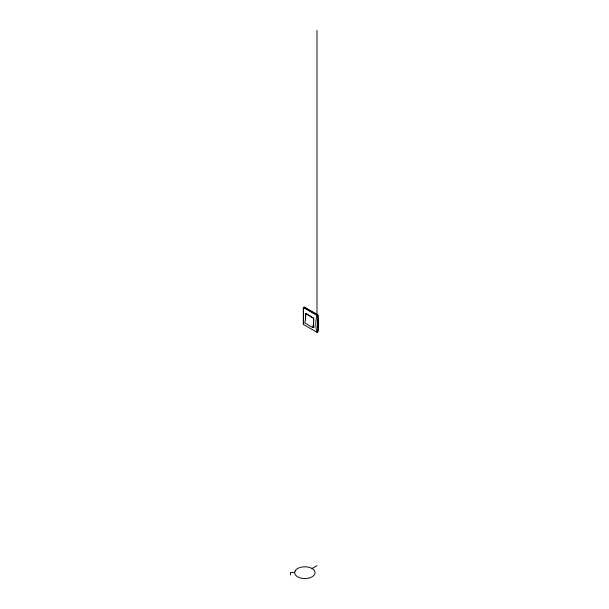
<?xml version="1.0" encoding="UTF-8"?>
<svg xmlns="http://www.w3.org/2000/svg" width="609" height="609" viewBox="0 0 609 609"><rect width="100%" height="100%" fill="white"/><g stroke="black" fill="none" stroke-linecap="round" stroke-linejoin="round"><path stroke-width="0.91" d="M303.373 324.422L303.373 307.56L304.287 307.035L317.974 314.937A59.438 34.317 60 0 1 317.974 331.798L317.061 332.324L303.373 324.422L303.366 316.688M290.394 574.972L290.531 572.399L294.71 572.475M317.662 331.197L317.807 330.245M304.051 307.956L304.599 307.636M317.974 314.937L317.061 315.462L316.665 316.855A42.242 34.485 0.4 0 0 316.665 330.931L317.061 332.324A42.645 34.82 0.4 0 0 317.456 316.855L317.061 315.462L303.373 307.56L303.373 315.302M312.074 568.501L316.992 565.662M312.691 327.49A20.272 11.7 -60 0 0 313.331 318.088L305.375 313.49A20.272 11.7 -60 0 1 304.728 322.892L312.691 327.49L314.145 326.782M305.413 308.108L314.396 313.292M316.025 314.236L317.662 315.18L317.807 316.299M313.787 327.155L313.749 326.767A59.438 34.317 -60 0 1 313.749 318.309L305.756 313.247L305.726 313.673A59.438 34.317 -60 0 0 305.581 319.398M316.992 30.45L316.992 315.325M318.225 322.115A58.921 34.02 60 0 1 318.225 324.917M317.54 319.558A58.921 34.02 60 0 1 317.54 327.947M303.533 318.461A58.921 34.02 60 0 1 303.533 312.866M295.015 571.143L294.672 572.666A10.193 5.884 0 0 0 304.865 578.55A10.193 5.884 0 0 0 315.059 572.666A10.193 5.884 0 0 0 304.865 566.781L302.224 566.979A10.193 5.884 0 0 0 295.015 571.143"/></g></svg>
